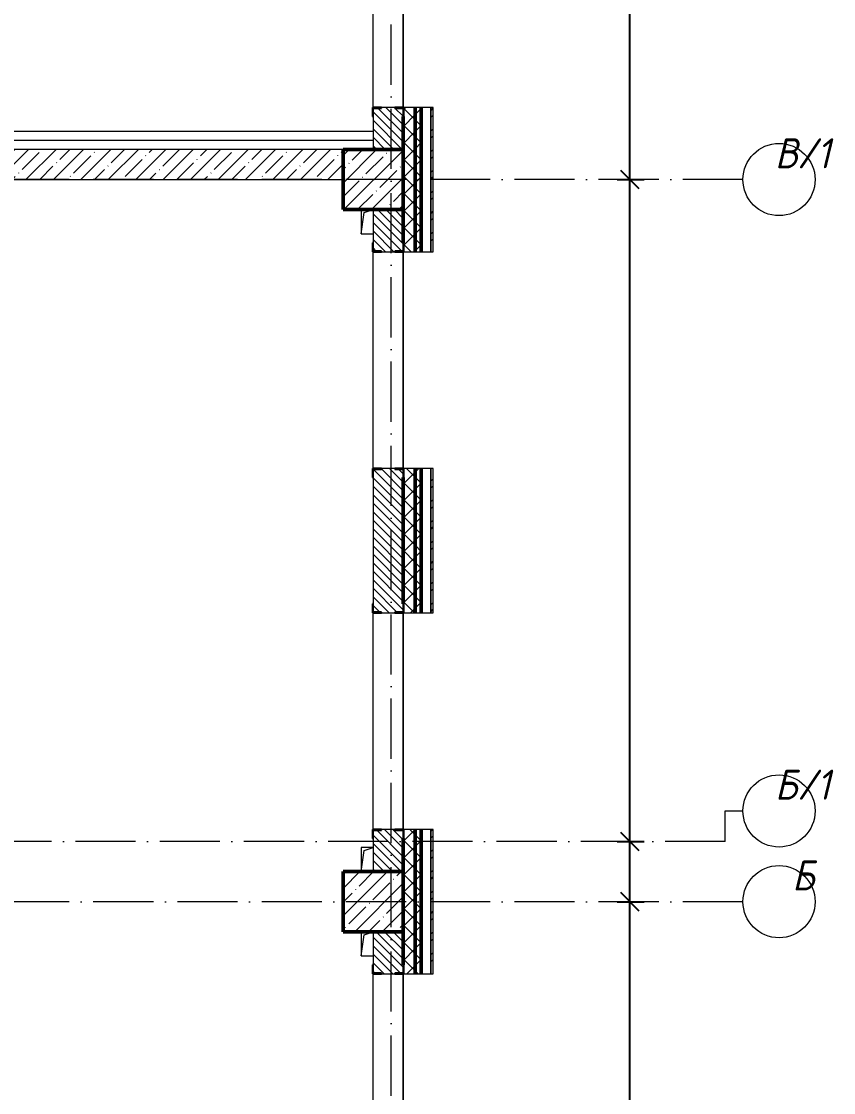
# Model space of a CAD drawing. Header units: millimetres. Extents: x -401725 to 250493, y 305116 to 802890.
# Drawn here: x 242762 to 249513, y 311931 to 320831 of the extents above; entities that cross this region are included whole.
import ezdxf

# ---------------------------------------------------------------- set-up
doc = ezdxf.new("R2010")
doc.units = ezdxf.units.MM
doc.linetypes.add('50_200_ШТРИХ_1Т_ш5_п1_п1_', pattern=[700, 500, -100, 0, -100])
for name, color, linetype, lineweight in [('A-____-____-DIMS', 7, 'Continuous', 9), ('A-DETL-____-OTLN-4', 7, 'Continuous', 18), ('A-GENM-____-MCUT', 7, 'Continuous', 25), ('A-GENM-____-OTLN', 7, 'Continuous', 9), ('A-GENM-____-OTLN-1', 7, 'Continuous', 25), ('A-WALL-____-MCUT-1', 7, 'Continuous', 9), ('A-WALL-____-MCUT-2', 7, 'Continuous', 50), ('A-WALL-____-MCUT-3', 7, 'Continuous', 9), ('A-WALL-____-OTLN', 7, 'Continuous', 9), ('A-WALL-____-PATT-1', 7, 'Continuous', 9), ('A-WALL-FNSH-MCUT-1', 7, 'Continuous', 9), ('S-COLS-____-MCUT', 7, 'Continuous', 50), ('S-COLS-____-OTLN', 7, 'Continuous', 9), ('S-GRID-____-IDEN', 7, 'Continuous', 9), ('S-GRID-____-OTLN', 7, 'Continuous', 9), ('S-GRID-____-OTLN-1', 7, '50_200_ШТРИХ_1Т_ш5_п1_п1_', 9)]:
    doc.layers.add(name, color=color, linetype=linetype, lineweight=lineweight)
doc.styles.add('ISOCPEUR_I', font='isocpeui.ttf', dxfattribs={"width": 0.9, "height": 2.5})
doc.dimstyles.new('ISO-2_5_0_9К_БОЛЬШОЙ_ОСИ', dxfattribs={"dimscale": 304.8, "dimtxt": 248.995294, "dimasz": 0.492126, "dimexe": 0.393701, "dimexo": 0, "dimgap": 0, "dimtad": 1, "dimdec": 0, "dimzin": 0, "dimdsep": 46, "dimtxsty": 'ISOCPEUR_I', "dimblk1": 'OBLIQUE', "dimblk2": 'OBLIQUE', "dimsah": 1, "dimcen": 0.09, "dimdle": 0.393701, "dimazin": 0, "dimtfac": 1, "dimtdec": 4, "dimtix": 1, "dimtmove": 0, "dimatfit": 3, "dimfxl": 1, "dimtvp": 1, "dimtolj": 1, "dimtzin": 0, "dimarcsym": 2})
pattern_1 = [(45, (144685.44, 312186.37), (-70.71068, 70.71068), []), (135, (144685.44, 312186.37), (-70.71068, -70.71068), [])]
pattern_2 = [(135, (144685.44, 312186.367), (-35.35534, -35.35534), [])]

# ---------------------------------------------------------------- blocks, each defined once
blk = doc.blocks.new('BSC_Колонна _Прямоугольная - 500х500-V27-АР1_План отверстий 3 этажа в осях 1-64_А-ГГ')
at = {"layer": 'S-COLS-____-OTLN'}
h = blk.add_hatch(dxfattribs=at)
h.set_pattern_fill('FP_64', color=256, style=0, pattern_type=2)
h.set_pattern_definition([(45, (-101000, -7331.04), (-114.04925, 114.04925), []), (45, (-100885.95, -7331.04), (-114.04925, 114.04925), [201.613, -40.323, 3.353, -36.97])])
h.paths.add_polyline_path([(-250, -250), (250, -250), (250, 250), (-250, 250)], flags=0)
at = {"layer": 'S-COLS-____-MCUT'}
for p, q in [((250, 250), (-250, 250)), ((-250, 250), (-250, -250)), ((250, -250), (250, 250)), ((-250, -250), (250, -250))]:
    blk.add_line(p, q, dxfattribs=at)
blk = doc.blocks.new('BSC_Колонна _Прямоугольная - 500х500-V82-АР1_План отверстий 3 этажа в осях 1-64_А-ГГ')
at = {"layer": 'S-COLS-____-OTLN'}
h = blk.add_hatch(dxfattribs=at)
h.set_pattern_fill('FP_119', color=256, style=0, pattern_type=2)
h.set_pattern_definition([(45, (-101000, -1331.04), (-114.04925, 114.04925), []), (45, (-100885.95, -1331.04), (-114.04925, 114.04925), [201.613, -40.323, 3.353, -36.97])])
h.paths.add_polyline_path([(-250, -250), (250, -250), (250, 250), (-250, 250)], flags=0)
at = {"layer": 'S-COLS-____-MCUT'}
for p, q in [((250, 250), (-250, 250)), ((-250, 250), (-250, -250)), ((250, -250), (250, 250)), ((-250, -250), (250, -250))]:
    blk.add_line(p, q, dxfattribs=at)
blk = doc.blocks.new('Фахверк_СКБ_Уголок - 250_2700-27497298-АР1_План отверстий 3 этажа в осях 1-64_А-ГГ')
at = {"layer": 'A-GENM-____-MCUT'}
for p, q in [((200, 181), (125, 181)), ((125, 181), (125, 106)), ((200, 175), (200, 181)), ((125, 106), (131, 106)), ((131, 106), (131, 175)), ((131, 175), (200, 175)), ((131, -6), (125, -6)), ((125, -6), (125, -81)), ((125, -81), (200, -81)), ((131, -75), (131, -6)), ((200, -75), (131, -75)), ((200, -81), (200, -75))]:
    blk.add_line(p, q, dxfattribs=at)
blk = doc.blocks.new('AR_Отверстие прямоугольное _в плите_ - AR_Отверстие прямоугольное _в плите_-V178-АР1_План отверстий 3 этажа в осях 1-64_А-ГГ')
at = {"layer": 'A-GENM-____-OTLN'}
for p, q in [((-50, 100), (-50, -100)), ((-25, 75), (50, 100)), ((-50, -100), (-25, 75)), ((-50, -100), (50, -100))]:
    blk.add_line(p, q, dxfattribs=at)
blk = doc.blocks.new('AR_Отверстие прямоугольное _в плите_ - AR_Отверстие прямоугольное _в плите_-V179-АР1_План отверстий 3 этажа в осях 1-64_А-ГГ')
at = {"layer": 'A-GENM-____-OTLN'}
for p, q in [((50, 100), (-50, 100)), ((-50, 100), (-50, -100)), ((-25, 75), (50, 100)), ((-50, -100), (-25, 75))]:
    blk.add_line(p, q, dxfattribs=at)
blk = doc.blocks.new('Ось сетки - Круг_Ø6_00__ISO-2_5_0_9K_-25732049-АР1_План отверстий 3 этажа в осях 1-64_А-ГГ')
at = {"layer": 'S-GRID-____-IDEN'}
blk.add_circle((0, 0), 3, dxfattribs=at)
blk = doc.blocks.new('_Oblique')
at = {"color": 0, "linetype": 'ByBlock', "lineweight": -2}
blk.add_line((-0.5, -0.5), (0.5, 0.5), dxfattribs=at)
blk = doc.blocks.new('*D10158')
at = {"layer": 'A-____-____-DIMS', "color": 0, "lineweight": -2, "transparency": 16777216}
for p, q in [((247819.7, 310247.4), (247819.7, 313637.4)), ((247713.6, 313517.4), (247939.7, 313517.4)), ((247713.6, 310367.4), (247939.7, 310367.4))]:
    blk.add_line(p, q, dxfattribs=at)
at = {"layer": 'Defpoints', "color": 0, "transparency": 16777216}
for p in [(247713.6, 313517.4), (247819.7, 313517.4), (247713.6, 310367.4)]:
    blk.add_point(p, dxfattribs=at)
at = {"layer": 'A-____-____-DIMS', "color": 0, "lineweight": -2, "transparency": 16777216, "xscale": 150, "yscale": 150, "zscale": 150}
for p, rotation in [((247819.7, 313517.4), 90), ((247819.7, 310367.4), 270)]:
    blk.add_blockref('_Oblique', p, dxfattribs=dict(at, rotation=rotation))
at = {"layer": 'A-____-____-DIMS', "color": 0, "transparency": 16777216, "insert": (247818.4, 311942.4), "char_height": 2.5, "width": 701.018, "attachment_point": 5, "rotation": 90, "style": 'ISOCPEUR_I'}
blk.add_mtext('\\A1;3150', dxfattribs=at)
blk = doc.blocks.new('*D10159')
at = {"layer": 'A-____-____-DIMS', "color": 0, "lineweight": -2, "transparency": 16777216}
for p, q in [((247819.7, 313397.4), (247819.7, 314137.4)), ((247713.6, 314017.4), (247939.7, 314017.4)), ((247713.6, 313517.4), (247939.7, 313517.4))]:
    blk.add_line(p, q, dxfattribs=at)
at = {"layer": 'Defpoints', "color": 0, "transparency": 16777216}
for p in [(247713.6, 314017.4), (247819.7, 314017.4), (247713.6, 313517.4)]:
    blk.add_point(p, dxfattribs=at)
at = {"layer": 'A-____-____-DIMS', "color": 0, "lineweight": -2, "transparency": 16777216, "xscale": 150, "yscale": 150, "zscale": 150}
for p, rotation in [((247819.7, 314017.4), 90), ((247819.7, 313517.4), 270)]:
    blk.add_blockref('_Oblique', p, dxfattribs=dict(at, rotation=rotation))
at = {"layer": 'A-____-____-DIMS', "color": 0, "transparency": 16777216, "insert": (247818.4, 313767.4), "char_height": 2.5, "width": 568.858, "attachment_point": 5, "rotation": 90, "style": 'ISOCPEUR_I'}
blk.add_mtext('\\A1;500', dxfattribs=at)
blk = doc.blocks.new('*D10160')
at = {"layer": 'A-____-____-DIMS', "color": 0, "lineweight": -2, "transparency": 16777216}
for p, q in [((247819.7, 313897.4), (247819.7, 319637.4)), ((247713.6, 319517.4), (247939.7, 319517.4)), ((247713.6, 314017.4), (247939.7, 314017.4))]:
    blk.add_line(p, q, dxfattribs=at)
at = {"layer": 'Defpoints', "color": 0, "transparency": 16777216}
for p in [(247713.6, 319517.4), (247819.7, 319517.4), (247713.6, 314017.4)]:
    blk.add_point(p, dxfattribs=at)
at = {"layer": 'A-____-____-DIMS', "color": 0, "lineweight": -2, "transparency": 16777216, "xscale": 150, "yscale": 150, "zscale": 150}
for p, rotation in [((247819.7, 319517.4), 90), ((247819.7, 314017.4), 270)]:
    blk.add_blockref('_Oblique', p, dxfattribs=dict(at, rotation=rotation))
at = {"layer": 'A-____-____-DIMS', "color": 0, "transparency": 16777216, "insert": (247818.4, 316767.4), "char_height": 2.5, "width": 758.478, "attachment_point": 5, "rotation": 90, "style": 'ISOCPEUR_I'}
blk.add_mtext('\\A1;5500', dxfattribs=at)
blk = doc.blocks.new('*D10161')
at = {"layer": 'A-____-____-DIMS', "color": 0, "lineweight": -2, "transparency": 16777216}
for p, q in [((247819.7, 319397.4), (247819.7, 321687.4)), ((247713.6, 321567.4), (247939.7, 321567.4)), ((247713.6, 319517.4), (247939.7, 319517.4))]:
    blk.add_line(p, q, dxfattribs=at)
at = {"layer": 'Defpoints', "color": 0, "transparency": 16777216}
for p in [(247713.6, 321567.4), (247819.7, 321567.4), (247713.6, 319517.4)]:
    blk.add_point(p, dxfattribs=at)
at = {"layer": 'A-____-____-DIMS', "color": 0, "lineweight": -2, "transparency": 16777216, "xscale": 150, "yscale": 150, "zscale": 150}
for p, rotation in [((247819.7, 321567.4), 90), ((247819.7, 319517.4), 270)]:
    blk.add_blockref('_Oblique', p, dxfattribs=dict(at, rotation=rotation))
at = {"layer": 'A-____-____-DIMS', "color": 0, "transparency": 16777216, "insert": (247818.4, 320542.4), "char_height": 2.5, "width": 758.478, "attachment_point": 5, "rotation": 90, "style": 'ISOCPEUR_I'}
blk.add_mtext('\\A1;2050', dxfattribs=at)

msp = doc.modelspace()

# ---------------------------------------------------------------- hatches: boundary and pattern name
at = {"layer": 'A-WALL-____-PATT-1'}
h = msp.add_hatch(dxfattribs=at)
h.set_pattern_fill('FP_1', color=256, style=0, pattern_type=2)
h.set_pattern_definition(pattern_1)
h.paths.add_polyline_path([(246035.4376, 310167.4093), (246035.4376, 311117.4093), (245941.4376, 311117.4093), (245941.4376, 311042.4093), (245935.4376, 311042.4093), (245935.4376, 310167.4093)], flags=0)
h.paths.add_polyline_path([(245941.4376, 312917.4093), (246035.4376, 312917.4093), (246035.4376, 314117.4093), (245941.4376, 314117.4093), (245941.4376, 314042.4093), (245935.4376, 314042.4093), (245935.4376, 312992.4093), (245941.4376, 312992.4093), (245941.4376, 312920.4207)], flags=0)
h.paths.add_polyline_path([(246035.4376, 315917.4093), (246035.4376, 317117.4093), (245941.4376, 317117.4093), (245941.4376, 317042.4093), (245935.4376, 317042.4093), (245935.4376, 315992.4093), (245941.4376, 315992.4093), (245941.4376, 315917.4093)], flags=0)
h.paths.add_polyline_path([(246035.4376, 318917.4093), (246035.4376, 320117.4093), (245941.4376, 320117.4093), (245941.4376, 320042.4093), (245935.4376, 320042.4093), (245935.4376, 318992.4093), (245941.4376, 318992.4093), (245941.4376, 318917.4093)], flags=0)
h.paths.add_polyline_path([(245941.4376, 321917.4093), (246035.4376, 321917.4093), (246035.4376, 323117.4093), (245941.4376, 323117.4093), (245941.4376, 323042.4093), (245935.4376, 323042.4093), (245935.4376, 321992.4093), (245941.4376, 321992.4093), (245941.4376, 321923.4093)], flags=0)
h.paths.add_polyline_path([(245941.4376, 327917.4093), (246035.4376, 327917.4093), (246035.4376, 329117.4093), (245941.4376, 329117.4093), (245941.4376, 329042.4093), (245935.4376, 329042.4093), (245935.4376, 327992.4093), (245941.4376, 327992.4093), (245941.4376, 327923.4093)], flags=0)
h.paths.add_polyline_path([(245941.4376, 330917.4093), (246035.4376, 330917.4093), (246035.4376, 332117.4093), (245941.4376, 332117.4093), (245941.4376, 332042.4093), (245935.4376, 332042.4093), (245935.4376, 330992.4093), (245941.4376, 330992.4093), (245941.4376, 330923.4093)], flags=0)
h.paths.add_polyline_path([(246035.4376, 333917.4093), (246035.4376, 335117.4093), (245941.4376, 335117.4093), (245941.4376, 335042.4093), (245935.4376, 335042.4093), (245935.4376, 333992.4093), (245941.4376, 333992.4093), (245941.4376, 333917.4093)], flags=0)
h.paths.add_polyline_path([(245941.4376, 336917.4093), (246035.4376, 336917.4093), (246035.4376, 338117.4093), (245941.4376, 338117.4093), (245941.4376, 338042.4093), (245935.4376, 338042.4093), (245935.4376, 336992.4093), (245941.4376, 336992.4093), (245941.4376, 336923.4093)], flags=0)
h.paths.add_polyline_path([(246035.4376, 339917.4093), (246035.4376, 341117.4093), (245941.4376, 341117.4093), (245941.4376, 341042.4093), (245935.4376, 341042.4093), (245935.4376, 339992.4093), (245941.4376, 339992.4093), (245941.4376, 339917.4093)], flags=0)
h.paths.add_polyline_path([(246035.4376, 345917.4093), (246035.4376, 347117.4093), (245941.4376, 347117.4093), (245941.4376, 347042.4093), (245935.4376, 347042.4093), (245935.4376, 345992.4093), (245941.4376, 345992.4093), (245941.4376, 345917.4093)], flags=0)
h.paths.add_polyline_path([(245941.4376, 348917.4093), (246035.4376, 348917.4093), (246035.4376, 350117.4093), (245941.4376, 350117.4093), (245941.4376, 350042.4093), (245935.4376, 350042.4093), (245935.4376, 348992.4093), (245941.4376, 348992.4093), (245941.4376, 348923.4093)], flags=0)
h.paths.add_polyline_path([(246035.4376, 351917.4093), (246035.4376, 353117.4093), (245941.4376, 353117.4093), (245941.4376, 353042.4093), (245935.4376, 353042.4093), (245935.4376, 351992.4093), (245941.4376, 351992.4093), (245941.4376, 351917.4093)], flags=0)
h.paths.add_polyline_path([(246035.4376, 357917.4093), (246035.4376, 358982.4093), (245935.4376, 358982.4093), (245935.4376, 357992.4093), (245941.4376, 357992.4093), (245941.4376, 357917.4093)], flags=0)
h = msp.add_hatch(dxfattribs=at)
h.set_pattern_fill('FP_1', color=256, style=0, pattern_type=2)
h.set_pattern_definition(pattern_1)
h.paths.add_polyline_path([(246035.4376, 310117.4093), (246085.4376, 310117.4093), (246085.4376, 311117.4093), (246035.4376, 311117.4093), (246035.4376, 310167.4093)], flags=0)
h.paths.add_polyline_path([(246035.4376, 312917.4093), (246085.4376, 312917.4093), (246085.4376, 314117.4093), (246035.4376, 314117.4093), (246035.4376, 312920.4207)], flags=0)
h.paths.add_polyline_path([(246085.4376, 315917.4093), (246085.4376, 317117.4093), (246035.4376, 317117.4093), (246035.4376, 315917.4093)], flags=0)
h.paths.add_polyline_path([(246085.4376, 318917.4093), (246085.4376, 320117.4093), (246035.4376, 320117.4093), (246035.4376, 318917.4093)], flags=0)
h.paths.add_polyline_path([(246035.4376, 321917.4093), (246085.4376, 321917.4093), (246085.4376, 323117.4093), (246035.4376, 323117.4093), (246035.4376, 322380.7548)], flags=0)
h.paths.add_polyline_path([(246035.4376, 327917.4093), (246085.4376, 327917.4093), (246085.4376, 329117.4093), (246035.4376, 329117.4093), (246035.4376, 328400.9674)], flags=0)
h.paths.add_polyline_path([(246085.4376, 330917.4093), (246085.4376, 332117.4093), (246035.4376, 332117.4093), (246035.4376, 330917.4093)], flags=0)
h.paths.add_polyline_path([(246085.4376, 333917.4093), (246085.4376, 335117.4093), (246035.4376, 335117.4093), (246035.4376, 333917.4093)], flags=0)
h.paths.add_polyline_path([(246035.4376, 336917.4093), (246085.4376, 336917.4093), (246085.4376, 338117.4093), (246035.4376, 338117.4093), (246035.4376, 337001.2712)], flags=0)
h.paths.add_polyline_path([(246035.4376, 339917.4093), (246085.4376, 339917.4093), (246085.4376, 341117.4093), (246035.4376, 341117.4093), (246035.4376, 340441.3927)], flags=0)
h.paths.add_polyline_path([(246035.4376, 345917.4093), (246085.4376, 345917.4093), (246085.4376, 347117.4093), (246035.4376, 347117.4093), (246035.4376, 346461.6053)], flags=0)
h.paths.add_polyline_path([(246085.4376, 348917.4093), (246085.4376, 350117.4093), (246035.4376, 350117.4093), (246035.4376, 348917.4093)], flags=0)
h.paths.add_polyline_path([(246035.4376, 351917.4093), (246085.4376, 351917.4093), (246085.4376, 353117.4093), (246035.4376, 353117.4093), (246035.4376, 352481.818)], flags=0)
h.paths.add_polyline_path([(246035.4376, 357917.4093), (246085.4376, 357917.4093), (246085.4376, 358982.4093), (246035.4376, 358982.4093), (246035.4376, 358502.0306)], flags=0)
h = msp.add_hatch(dxfattribs=at)
h.set_pattern_fill('FP_3', color=256, style=0, pattern_type=2)
h.set_pattern_definition([(45, (144685.44, 312186.37), (-85.53659, 85.53659), []), (45, (144742.46, 312186.37), (-85.53659, 85.53659), [])])
h.paths.add_polyline_path([(246165.4376, 310017.4093), (246185.4376, 310017.4093), (246185.4376, 311117.4093), (246165.4376, 311117.4093), (246165.4376, 310037.4093)], flags=0)
h.paths.add_polyline_path([(246185.4376, 312917.4093), (246185.4376, 314117.4093), (246165.4376, 314117.4093), (246165.4376, 312917.4093)], flags=0)
h.paths.add_polyline_path([(246165.4376, 315917.4093), (246185.4376, 315917.4093), (246185.4376, 317117.4093), (246165.4376, 317117.4093), (246165.4376, 316360.5422)], flags=0)
h.paths.add_polyline_path([(246165.4376, 318917.4093), (246185.4376, 318917.4093), (246185.4376, 320117.4093), (246165.4376, 320117.4093), (246165.4376, 318940.6333)], flags=0)
h.paths.add_polyline_path([(246185.4376, 321917.4093), (246185.4376, 323117.4093), (246165.4376, 323117.4093), (246165.4376, 321917.4093)], flags=0)
h.paths.add_polyline_path([(246185.4376, 327917.4093), (246185.4376, 329117.4093), (246165.4376, 329117.4093), (246165.4376, 327917.4093)], flags=0)
h.paths.add_polyline_path([(246185.4376, 330917.4093), (246185.4376, 332117.4093), (246165.4376, 332117.4093), (246165.4376, 330917.4093)], flags=0)
h.paths.add_polyline_path([(246185.4376, 333917.4093), (246185.4376, 335117.4093), (246165.4376, 335117.4093), (246165.4376, 333917.4093)], flags=0)
h.paths.add_polyline_path([(246165.4376, 336917.4093), (246185.4376, 336917.4093), (246185.4376, 338117.4093), (246165.4376, 338117.4093), (246165.4376, 337001.2712)], flags=0)
h.paths.add_polyline_path([(246185.4376, 339917.4093), (246185.4376, 341117.4093), (246165.4376, 341117.4093), (246165.4376, 339917.4093)], flags=0)
h.paths.add_polyline_path([(246185.4376, 345917.4093), (246185.4376, 347117.4093), (246165.4376, 347117.4093), (246165.4376, 345917.4093)], flags=0)
h.paths.add_polyline_path([(246165.4376, 348917.4093), (246185.4376, 348917.4093), (246185.4376, 350117.4093), (246165.4376, 350117.4093), (246165.4376, 349041.6964)], flags=0)
h.paths.add_polyline_path([(246185.4376, 351917.4093), (246185.4376, 353117.4093), (246165.4376, 353117.4093), (246165.4376, 351917.4093)], flags=0)
h.paths.add_polyline_path([(246185.4376, 357917.4093), (246185.4376, 358982.4093), (246165.4376, 358982.4093), (246165.4376, 357917.4093)], flags=0)
h = msp.add_hatch(dxfattribs=at)
h.set_pattern_fill('FP_6', color=256, style=0, pattern_type=2)
h.set_pattern_definition(pattern_2)
h.paths.add_polyline_path([(245685.4376, 319767.4093), (245935.4376, 319767.4093), (245935.4376, 320111.4093), (245866.4376, 320111.4093), (245866.4376, 320117.4093), (245754.4376, 320117.4093), (245754.4376, 320111.4093), (245685.4376, 320111.4093), (245685.4376, 319800.6637)], flags=0)
h.paths.add_polyline_path([(245866.4376, 321917.4093), (245866.4376, 321923.4093), (245935.4376, 321923.4093), (245935.4376, 322267.4093), (245685.4376, 322267.4093), (245685.4376, 321923.4093), (245754.4376, 321923.4093), (245754.4376, 321917.4093)], flags=0)
h = msp.add_hatch(dxfattribs=at)
h.set_pattern_fill('FP_38', color=256, style=0, pattern_type=2)
h.set_pattern_definition([(45, (144685.44, 312186.37), (-114.04925, 114.04925), []), (45, (144799.49, 312186.37), (-114.04925, 114.04925), [201.612, -40.322, 3.353, -36.97])])
h.paths.add_polyline_path([(245435.4376, 319517.4093), (245435.4376, 319767.4093), (238435.4376, 319767.4093), (238435.4376, 319517.4093), (245417.2251, 319517.4093)], flags=0)
h = msp.add_hatch(dxfattribs=at)
h.set_pattern_fill('FP_6', color=256, style=0, pattern_type=2)
h.set_pattern_definition(pattern_2)
h.paths.add_polyline_path([(245935.4376, 313767.4093), (245935.4376, 314111.4093), (245866.4376, 314111.4093), (245866.4376, 314117.4093), (245754.4376, 314117.4093), (245754.4376, 314111.4093), (245685.4376, 314111.4093), (245685.4376, 313767.4093)], flags=0)
h.paths.add_polyline_path([(245866.4376, 315917.4093), (245866.4376, 315923.4093), (245935.4376, 315923.4093), (245935.4376, 317111.4093), (245866.4376, 317111.4093), (245866.4376, 317117.4093), (245754.4376, 317117.4093), (245754.4376, 317111.4093), (245685.4376, 317111.4093), (245685.4376, 315923.4093), (245754.4376, 315923.4093), (245754.4376, 315917.4093)], flags=0)
h.paths.add_polyline_path([(245754.4376, 318917.4093), (245866.4376, 318917.4093), (245866.4376, 318923.4093), (245935.4376, 318923.4093), (245935.4376, 319267.4093), (245685.4376, 319267.4093), (245685.4376, 318923.4093), (245754.4376, 318923.4093)], flags=0)
h = msp.add_hatch(dxfattribs=at)
h.set_pattern_fill('FP_6', color=256, style=0, pattern_type=2)
h.set_pattern_definition(pattern_2)
h.paths.add_polyline_path([(245935.4376, 310767.4093), (245935.4376, 311111.4093), (245866.4376, 311111.4093), (245866.4376, 311117.4093), (245754.4376, 311117.4093), (245754.4376, 311111.4093), (245685.4376, 311111.4093), (245685.4376, 310767.4093), (245754.4376, 310767.4093)], flags=0)
h.paths.add_polyline_path([(245866.4376, 312917.4093), (245866.4376, 312923.4093), (245935.4376, 312923.4093), (245935.4376, 313267.4093), (245685.4376, 313267.4093), (245685.4376, 312923.4093), (245754.4376, 312923.4093), (245754.4376, 312917.4093)], flags=0)

# ---------------------------------------------------------------- linework, layer by layer
at = {"layer": 'A-DETL-____-OTLN-4'}
for p, q in [((245685.4376, 319917.4093), (238135.4376, 319917.4093)), ((245685.4376, 319842.4093), (238135.4376, 319842.4093))]:
    msp.add_line(p, q, dxfattribs=at)
at = {"layer": 'A-WALL-____-MCUT-1'}
for p, q in [((245435.4376, 319767.4093), (238435.4376, 319767.4093)), ((238435.4376, 319517.4093), (245435.4376, 319517.4093))]:
    msp.add_line(p, q, dxfattribs=at)
at = {"layer": 'A-WALL-____-MCUT-2'}
for p, q in [((246035.4376, 318917.4093), (246035.4376, 320117.4093)), ((246085.4376, 318917.4093), (246085.4376, 320117.4093)), ((245935.4376, 320042.4093), (245935.4376, 319767.4093)), ((245935.4376, 319767.4093), (245935.4376, 320042.4093)), ((245935.4376, 319267.4093), (245935.4376, 318992.4093)), ((245935.4376, 318992.4093), (245935.4376, 319267.4093)), ((246035.4376, 315917.4093), (246035.4376, 317117.4093)), ((246085.4376, 315917.4093), (246085.4376, 317117.4093)), ((245935.4376, 317042.4093), (245935.4376, 315992.4093)), ((245935.4376, 315992.4093), (245935.4376, 317042.4093)), ((246035.4376, 312917.4093), (246035.4376, 314117.4093)), ((246085.4376, 312917.4093), (246085.4376, 314117.4093)), ((245935.4376, 314042.4093), (245935.4376, 313767.4093)), ((245935.4376, 313767.4093), (245935.4376, 314042.4093)), ((245935.4376, 313267.4093), (245935.4376, 312992.4093)), ((245935.4376, 312992.4093), (245935.4376, 313267.4093))]:
    msp.add_line(p, q, dxfattribs=at)
at = {"layer": 'A-WALL-____-MCUT-3'}
for p, q in [((245866.4376, 320117.4093), (245754.4376, 320117.4093)), ((246165.4376, 320117.4093), (245941.4376, 320117.4093)), ((246165.4376, 318917.4093), (246165.4376, 320117.4093)), ((245685.4376, 320042.4093), (245685.4376, 319767.4093)), ((245685.4376, 319267.4093), (245685.4376, 318992.4093)), ((245754.4376, 318917.4093), (245866.4376, 318917.4093)), ((245941.4376, 318917.4093), (246165.4376, 318917.4093)), ((245866.4376, 317117.4093), (245754.4376, 317117.4093)), ((246165.4376, 317117.4093), (245941.4376, 317117.4093)), ((246165.4376, 315917.4093), (246165.4376, 317117.4093)), ((245685.4376, 317042.4093), (245685.4376, 315992.4093)), ((245754.4376, 315917.4093), (245866.4376, 315917.4093)), ((245941.4376, 315917.4093), (246165.4376, 315917.4093)), ((245866.4376, 314117.4093), (245754.4376, 314117.4093)), ((246165.4376, 314117.4093), (245941.4376, 314117.4093)), ((246165.4376, 312917.4093), (246165.4376, 314117.4093)), ((245685.4376, 314042.4093), (245685.4376, 313767.4093)), ((245685.4376, 313267.4093), (245685.4376, 312992.4093)), ((245754.4376, 312917.4093), (245866.4376, 312917.4093)), ((245941.4376, 312917.4093), (246165.4376, 312917.4093))]:
    msp.add_line(p, q, dxfattribs=at)
at = {"layer": 'A-WALL-____-OTLN'}
for p, q in [((245685.4376, 320117.4093), (245685.4376, 321917.4093)), ((245935.4376, 320117.4093), (245935.4376, 321917.4093)), ((245935.4376, 321917.4093), (245935.4376, 320117.4093)), ((245685.4376, 317117.4093), (245685.4376, 318917.4093)), ((245935.4376, 317117.4093), (245935.4376, 318917.4093)), ((245935.4376, 318917.4093), (245935.4376, 317117.4093)), ((245685.4376, 314117.4093), (245685.4376, 315917.4093)), ((245935.4376, 314117.4093), (245935.4376, 315917.4093)), ((245935.4376, 315917.4093), (245935.4376, 314117.4093)), ((245685.4376, 311117.4093), (245685.4376, 312917.4093)), ((245935.4376, 311117.4093), (245935.4376, 312917.4093)), ((245935.4376, 312917.4093), (245935.4376, 311117.4093))]:
    msp.add_line(p, q, dxfattribs=at)
at = {"layer": 'A-WALL-FNSH-MCUT-1'}
for p, q in [((246185.4376, 320117.4093), (246165.4376, 320117.4093)), ((246165.4376, 320117.4093), (246165.4376, 318917.4093)), ((246185.4376, 318917.4093), (246185.4376, 320117.4093)), ((246165.4376, 318917.4093), (246185.4376, 318917.4093)), ((246185.4376, 317117.4093), (246165.4376, 317117.4093)), ((246165.4376, 317117.4093), (246165.4376, 315917.4093)), ((246185.4376, 315917.4093), (246185.4376, 317117.4093)), ((246165.4376, 315917.4093), (246185.4376, 315917.4093)), ((246185.4376, 314117.4093), (246165.4376, 314117.4093)), ((246165.4376, 314117.4093), (246165.4376, 312917.4093)), ((246185.4376, 312917.4093), (246185.4376, 314117.4093)), ((246165.4376, 312917.4093), (246185.4376, 312917.4093))]:
    msp.add_line(p, q, dxfattribs=at)
at = {"layer": 'S-GRID-____-OTLN'}
for p, q in [((248611.9079, 314271.4055), (248759.8442, 314271.4055)), ((248611.9079, 314017.4093), (248611.9079, 314271.4055))]:
    msp.add_line(p, q, dxfattribs=at)
at = {"layer": 'S-GRID-____-OTLN-1'}
for p, q in [((245835.4376, 307703.761), (245835.4376, 362067.327)), ((248759.8442, 319517.4093), (237706.702, 319517.4093)), ((248611.9079, 314017.4093), (140016.6674, 314017.4093)), ((248759.8442, 313517.4093), (237706.702, 313517.4093))]:
    msp.add_line(p, q, dxfattribs=at)

# ---------------------------------------------------------------- block references
at = {"layer": 'A-GENM-____-OTLN'}
for name, p in [('AR_Отверстие прямоугольное _в плите_ - AR_Отверстие прямоугольное _в плите_-V178-АР1_План отверстий 3 этажа в осях 1-64_А-ГГ', (245635.4376, 319167.4093)), ('AR_Отверстие прямоугольное _в плите_ - AR_Отверстие прямоугольное _в плите_-V179-АР1_План отверстий 3 этажа в осях 1-64_А-ГГ', (245635.4376, 313867.4093)), ('AR_Отверстие прямоугольное _в плите_ - AR_Отверстие прямоугольное _в плите_-V178-АР1_План отверстий 3 этажа в осях 1-64_А-ГГ', (245635.4376, 313167.4093))]:
    msp.add_blockref(name, p, dxfattribs=at)
at = {"layer": 'A-GENM-____-OTLN-1'}
for p, rotation in [((245760.4376, 320242.4093), 269.9999999999999), ((245860.4376, 318792.4093), 89.9999999999999), ((245760.4376, 317242.4093), 269.9999999999999), ((245860.4376, 315792.4093), 89.9999999999999), ((245760.4376, 314242.4093), 269.9999999999999), ((245860.4376, 312792.4093), 89.9999999999999)]:
    msp.add_blockref('Фахверк_СКБ_Уголок - 250_2700-27497298-АР1_План отверстий 3 этажа в осях 1-64_А-ГГ', p, dxfattribs=dict(at, rotation=rotation))
at = {"layer": 'S-COLS-____-OTLN'}
for name, p in [('BSC_Колонна _Прямоугольная - 500х500-V27-АР1_План отверстий 3 этажа в осях 1-64_А-ГГ', (245685.4376, 319517.4093)), ('BSC_Колонна _Прямоугольная - 500х500-V82-АР1_План отверстий 3 этажа в осях 1-64_А-ГГ', (245685.4376, 313517.4093))]:
    msp.add_blockref(name, p, dxfattribs=at)
at = {"layer": 'S-GRID-____-IDEN', "xscale": 99.99999999999993, "yscale": 99.99999999999993, "zscale": 99.99999999999993, "rotation": 89.99999999999982}
for p in [(249059.8442, 319517.4093), (249059.8442, 314271.4055), (249059.8442, 313517.4093)]:
    msp.add_blockref('Ось сетки - Круг_Ø6_00__ISO-2_5_0_9K_-25732049-АР1_План отверстий 3 этажа в осях 1-64_А-ГГ', p, dxfattribs=at)

# ---------------------------------------------------------------- texts
at = {"layer": 'S-GRID-____-IDEN', "char_height": 250, "attachment_point": 1, "style": 'ISOCPEUR_I'}
for s, insert, width in [('\\fISOCPEUR|b0|i1|c204|p34|;\\W.9;В', (249026.0389, 319860.7389), 223.670812), ('/1', (249210.5858, 319860.7389), 346.329), ('\\fISOCPEUR|b0|i1|c204|p34|;\\W.9;Б', (249026.0389, 314614.735), 223.670812), ('/1', (249210.5858, 314614.735), 346.329), ('\\fISOCPEUR|b0|i1|c204|p34|;\\W.9;Б', (249168.6889, 313860.7389), 223.670812)]:
    msp.add_mtext(s, dxfattribs=dict(at, insert=insert, width=width))

# ---------------------------------------------------------------- dimensions: what is measured, and where the dimension line sits
at = {"layer": 'A-____-____-DIMS'}
for base, p1, p2, override, picture, middle in [((247819.6791, 321567.4093), (247713.6131, 319517.4093), (247713.6131, 321567.4093), {"dimpost": '<>', "dimfxl": 2050}, '*D10161', (247818.4291, 320542.4093)), ((247819.6791, 319517.4093), (247713.6131, 314017.4093), (247713.6131, 319517.4093), {"dimpost": '<>', "dimfxl": 5500}, '*D10160', (247818.4291, 316767.4093)), ((247819.6791, 314017.4093), (247713.6131, 313517.4093), (247713.6131, 314017.4093), {"dimpost": '<>', "dimfxl": 500}, '*D10159', (247818.4291, 313767.4093)), ((247819.6791, 313517.4093), (247713.6131, 310367.4093), (247713.6131, 313517.4093), {"dimpost": '<>', "dimfxl": 3150}, '*D10158', (247818.4291, 311942.4093))]:
    dim = msp.add_linear_dim(base=base, p1=p1, p2=p2, angle=90, dimstyle='ISO-2_5_0_9К_БОЛЬШОЙ_ОСИ', override=override, dxfattribs=at)
    dim.commit()
    dim.dimension.update_dxf_attribs({"geometry": picture, "text_midpoint": middle})

doc.saveas('drawing.dxf')
